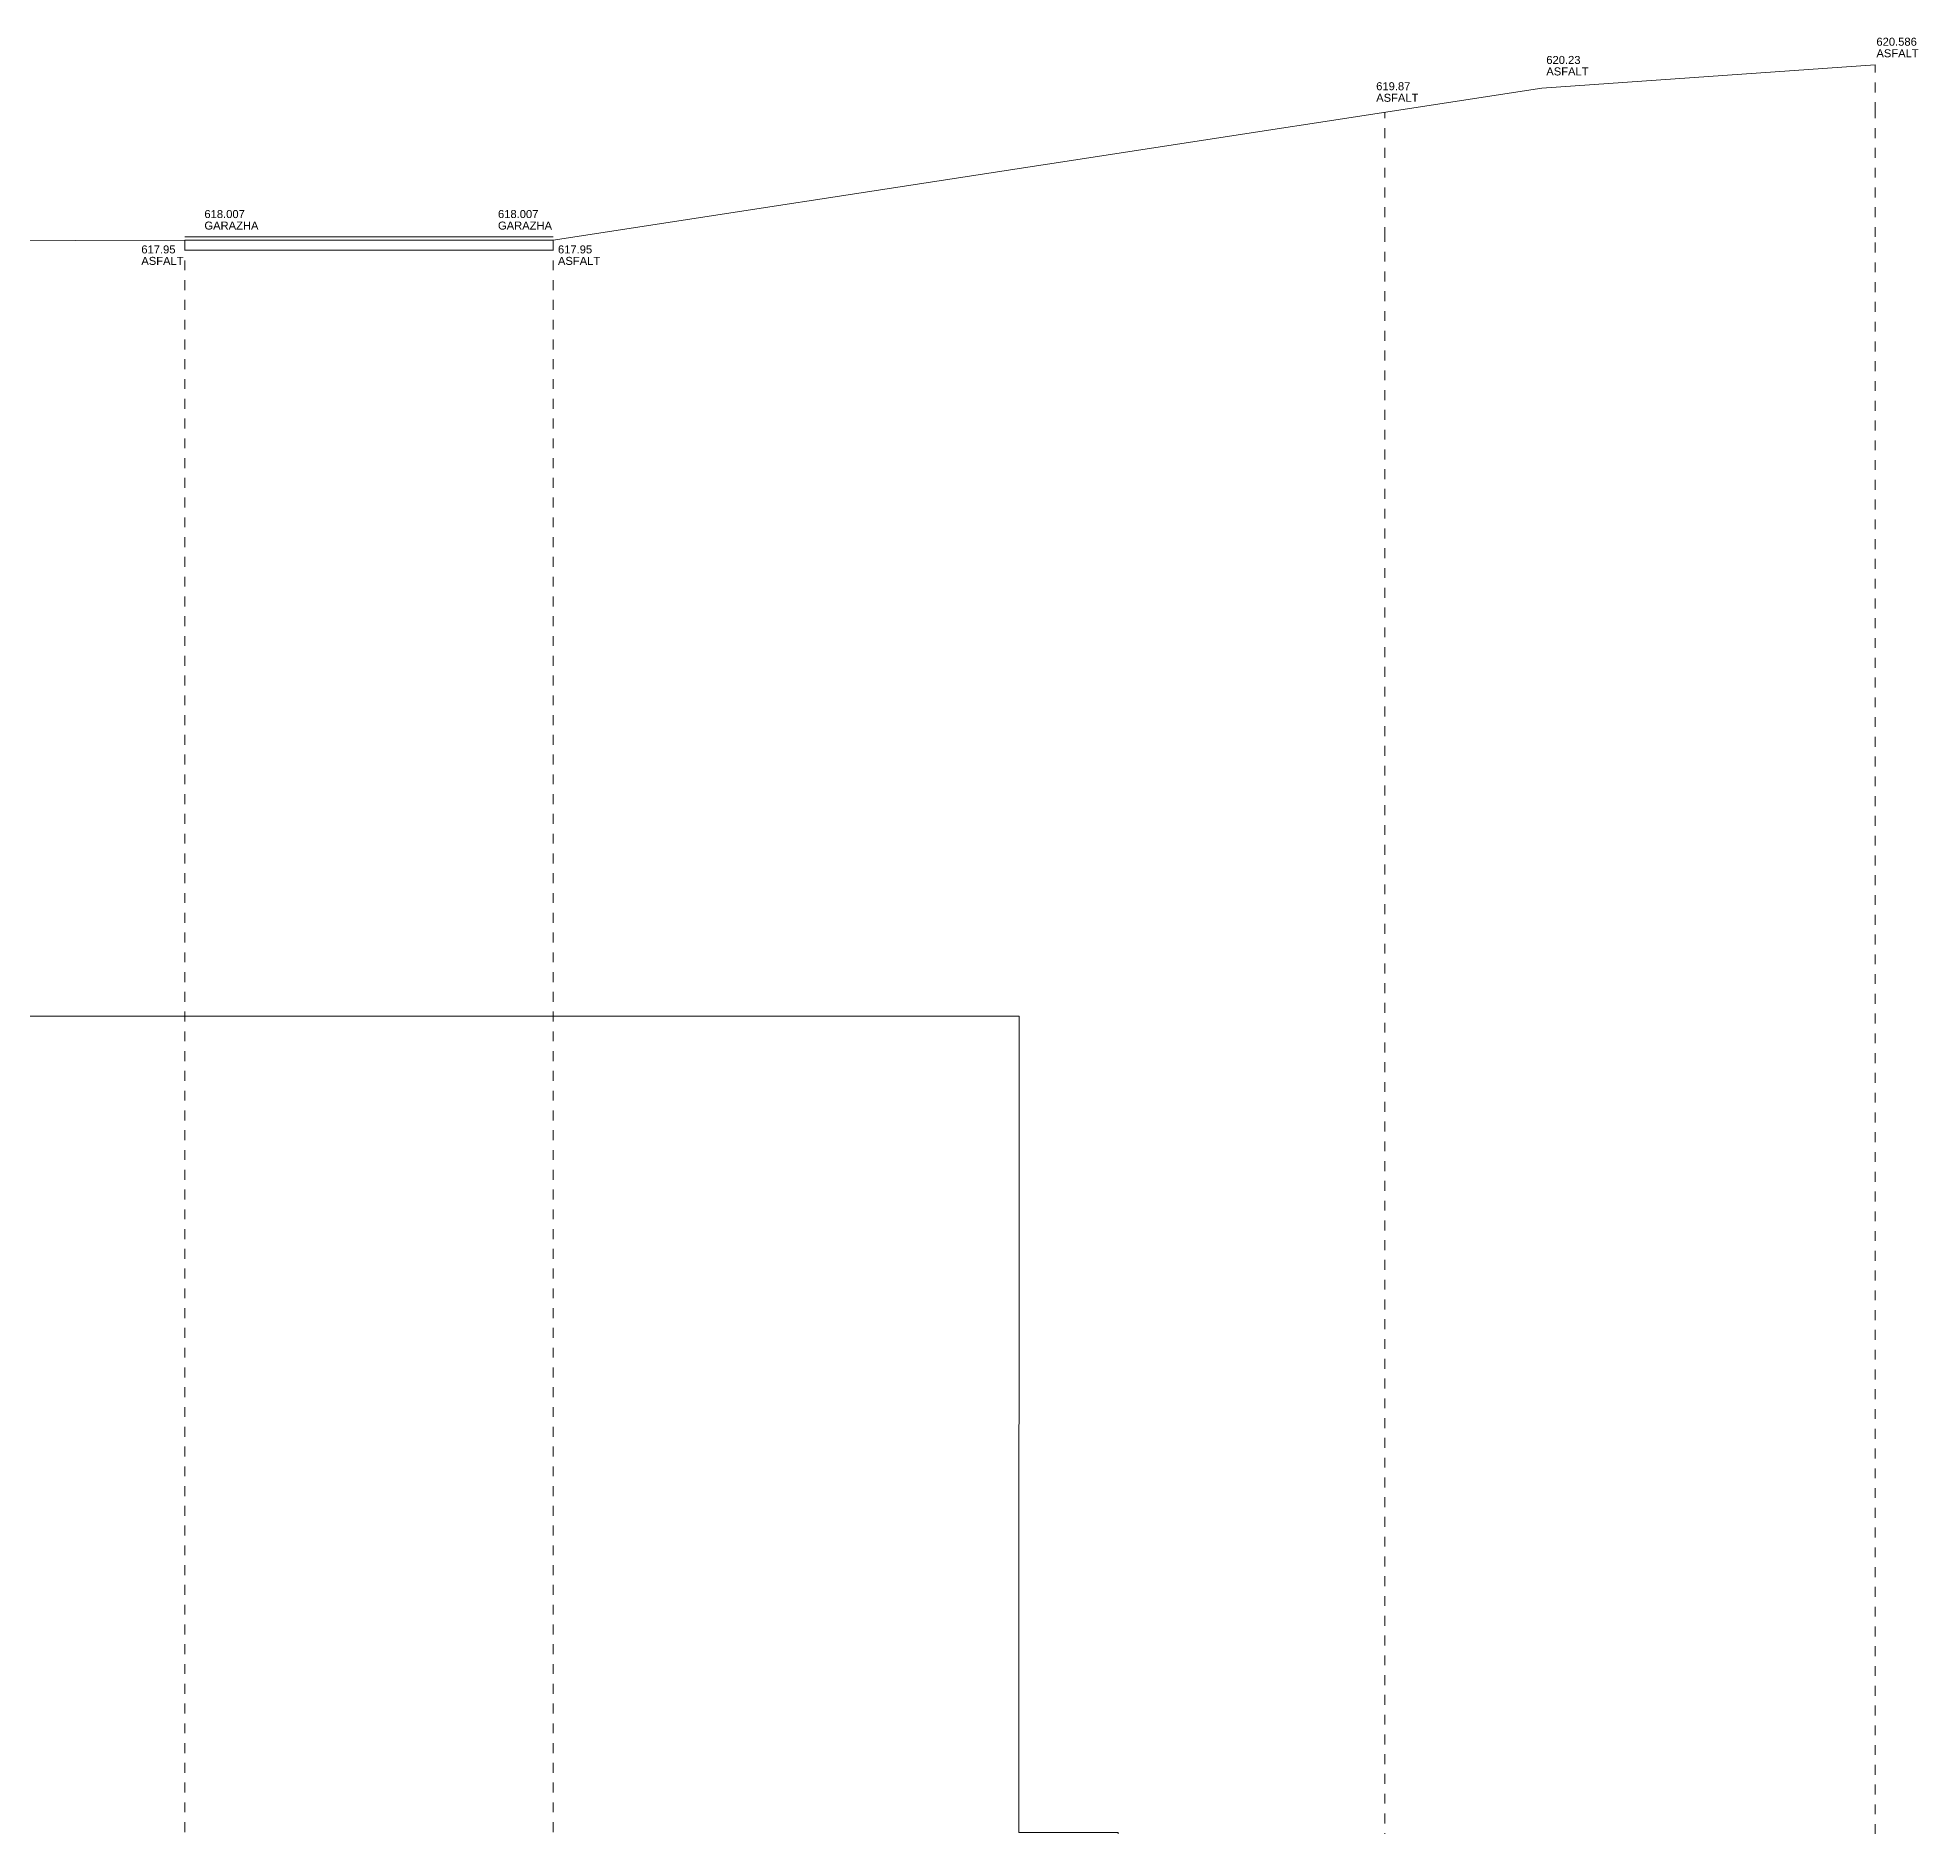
# Model space of a CAD drawing. Header units: millimetres. Extents: x 352490 to 502843, y -291772 to -106675.
# Drawn here: x 411535 to 439736, y -133487 to -106675 of the extents above; entities that cross this region are included whole.
import ezdxf

# ---------------------------------------------------------------- set-up
doc = ezdxf.new("R2010")
doc.units = ezdxf.units.MM
doc.header["$MEASUREMENT"] = 0
doc.linetypes.add('Dashed', pattern=[296.333333, 148.166667, -148.166667])
doc.layers.add('A- Ndertesat_Pen_No__101', color=252, linetype='Continuous', lineweight=13)
doc.layers.add('Drawing & Figure_Pen_No__55', color=214, linetype='Continuous', lineweight=25)
doc.layers.add('Drawing & Figure_Pen_No__108', color=7, linetype='Continuous', lineweight=13, true_color=0xfd8379)
doc.layers.add('Drawing & Figure_Pen_No__86', color=7, linetype='Continuous', lineweight=20, true_color=0x5555ff)
doc.styles.add('GENERATED_STYLE_1', font='')
doc.styles.get('GENERATED_STYLE_1').set_extended_font_data('Arial')

msp = doc.modelspace()

# ---------------------------------------------------------------- linework, layer by layer
at = {"layer": 'A- Ndertesat_Pen_No__101', "color": 252, "linetype": 'Continuous', "lineweight": 13, "flags": 128}
msp.add_lwpolyline([(380928, -154158), (427735, -154154), (427737, -133579), (426246, -133579), (426252, -121344), (408215, -121342), (408220, -135942), (405650, -135938), (405650, -135095), (380932, -135103)], close=True, dxfattribs=at)
at = {"layer": 'Drawing & Figure_Pen_No__108', "color": 11, "linetype": 'Dashed', "lineweight": 13, "true_color": 0xfd8379, "flags": 128}
for points in [[(413741, -156687), (413741, -109662)], [(419264, -156687), (419264, -109662)], [(431738, -160113), (431738, -109662)], [(439088, -155235), (439088, -109662)]]:
    msp.add_lwpolyline(points, dxfattribs=at)
at = {"layer": 'Drawing & Figure_Pen_No__86', "color": 173, "linetype": 'Continuous', "lineweight": 20, "true_color": 0x5555ff, "flags": 128}
for points in [[(439088, -107082), (434088, -107432), (419264, -109712)], [(413741, -109662), (419264, -109662)], [(419264, -109712), (413741, -109712), (380926, -109812)], [(413741, -109862), (419264, -109862)]]:
    msp.add_lwpolyline(points, dxfattribs=at)
at = {"layer": 'Drawing & Figure_Pen_No__86', "color": 173, "linetype": 'Dashed', "lineweight": 20, "true_color": 0x5555ff, "flags": 128}
for points in [[(439088, -107792), (439088, -107082)], [(431738, -109662), (431738, -107794)], [(439088, -109662), (439088, -107792)]]:
    msp.add_lwpolyline(points, dxfattribs=at)

# ---------------------------------------------------------------- texts
at = {"layer": 'Drawing & Figure_Pen_No__55', "color": 214, "linetype": 'Continuous', "lineweight": 25, "char_height": 120, "attachment_point": 7, "style": 'GENERATED_STYLE_1'}
for s, insert in [('\\A1;{\\pql;\\fArial|b0|i0|c0|p34;ASFALT}', (439107, -106971)), ('\\A1;{\\pql;\\fArial|b0|i0|c0|p34;620.586}', (439107, -106798)), ('\\A1;{\\pql;\\fArial|b0|i0|c0|p34;ASFALT}', (434157, -107243)), ('\\A1;{\\pql;\\fArial|b0|i0|c0|p34;620.23}', (434157, -107071)), ('\\A1;{\\pql;\\fArial|b0|i0|c0|p34;619.87}', (431606, -107465)), ('\\A1;{\\pql;\\fArial|b0|i0|c0|p34;ASFALT}', (431606, -107638)), ('\\A1;{\\pql;\\fArial|b0|i0|c0|p34;618.007}', (414036, -109381)), ('\\A1;{\\pql;\\fArial|b0|i0|c0|p34;618.007}', (418438, -109381)), ('\\A1;{\\pql;\\fArial|b0|i0|c0|p34;GARAZHA}', (414036, -109554)), ('\\A1;{\\pql;\\fArial|b0|i0|c0|p34;GARAZHA}', (418438, -109554)), ('\\A1;{\\pql;\\fArial|b0|i0|c0|p34;ASFALT}', (413090, -110083)), ('\\A1;{\\pql;\\fArial|b0|i0|c0|p34;61\\fArial|b0|i0|c0|p34;7.95}', (413090, -109911)), ('\\A1;{\\pql;\\fArial|b0|i0|c0|p34;ASFALT}', (419337, -110083)), ('\\A1;{\\pql;\\fArial|b0|i0|c0|p34;61\\fArial|b0|i0|c0|p34;7.95}', (419337, -109911))]:
    msp.add_mtext(s, dxfattribs=dict(at, insert=insert))

doc.saveas('drawing.dxf')
